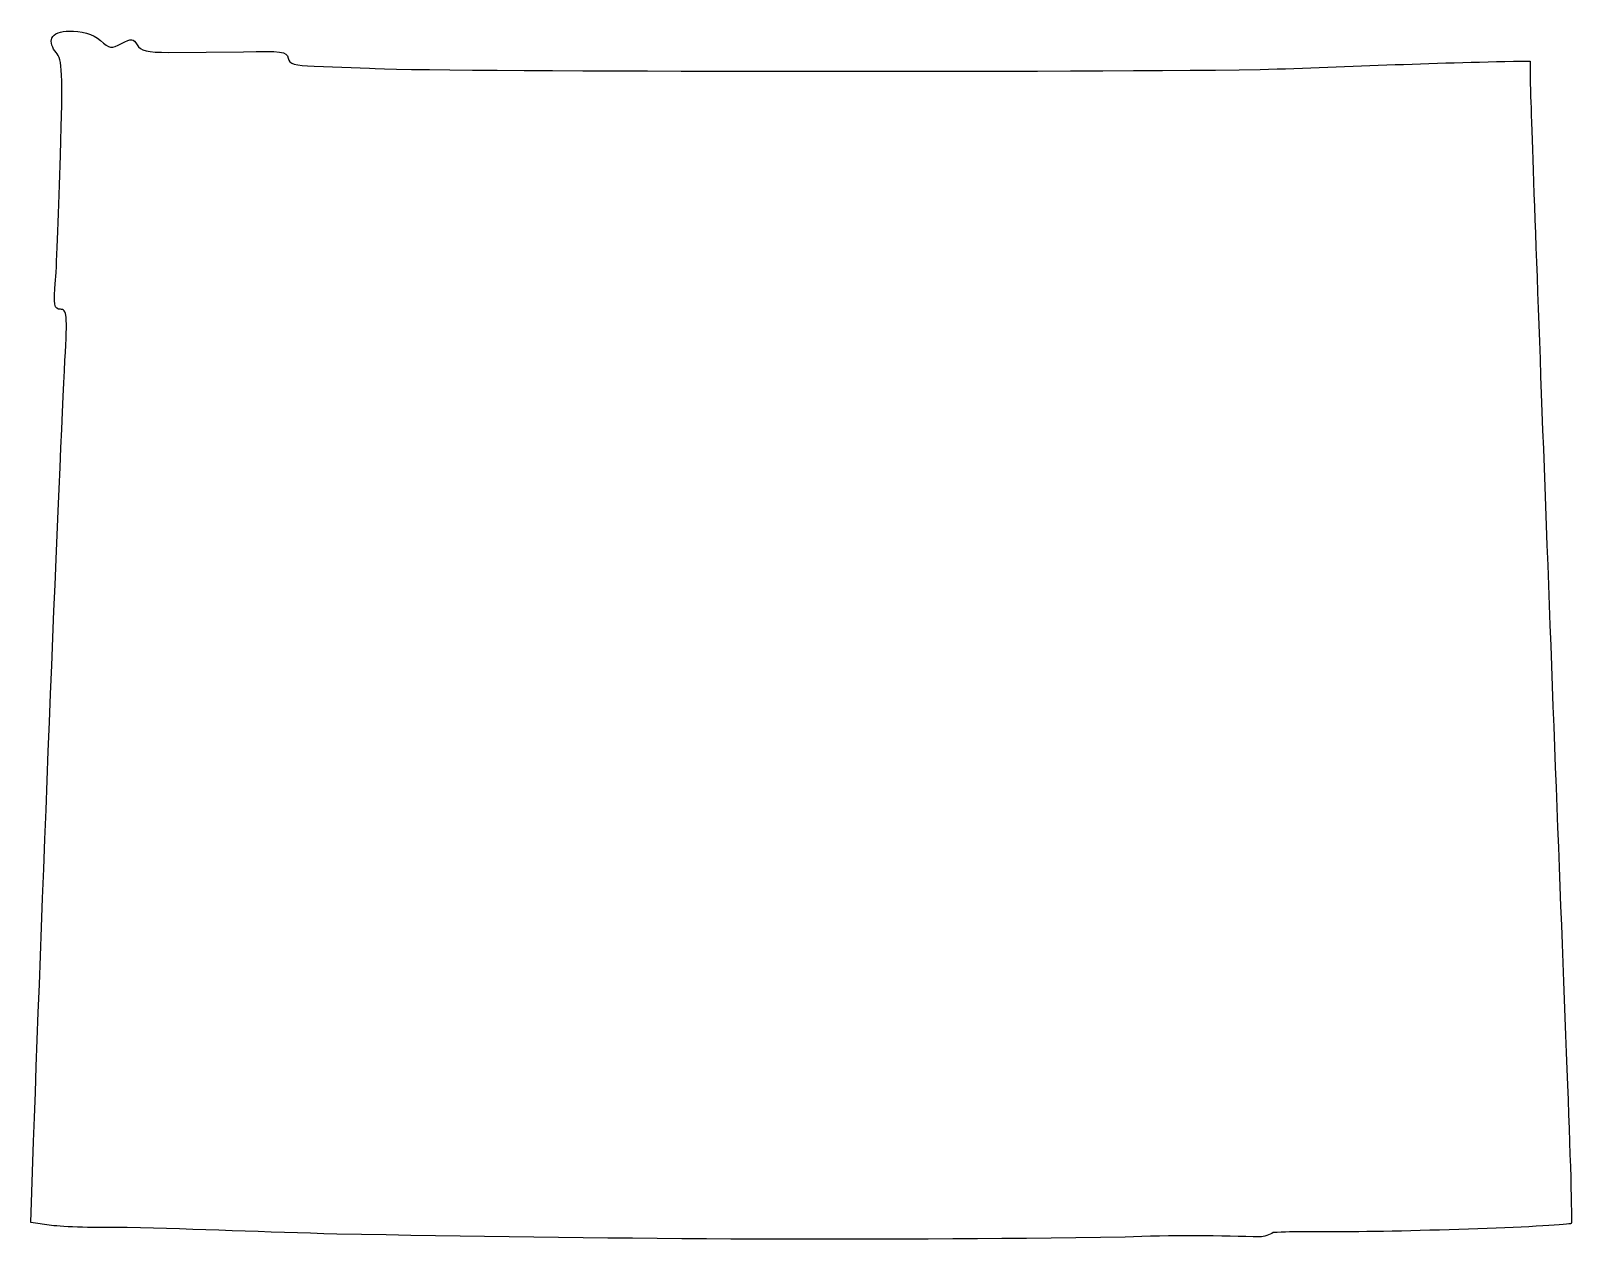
# Model space of a CAD drawing. Header units: centimetres. Extents: x -9.4 to 9.7, y -3.9 to 11.1.
import ezdxf

# ---------------------------------------------------------------- set-up
doc = ezdxf.new("R2010")
doc.units = ezdxf.units.CM
doc.header["$MEASUREMENT"] = 0
doc.layers.add('Layer 1', color=7, linetype='Continuous')

msp = doc.modelspace()

# ---------------------------------------------------------------- linework, layer by layer
at = {"layer": 'Layer 1'}
msp.add_open_spline([(-8.92171, 11.13021), (-9.02782, 11.12834), (-9.11732, 11.10032), (-9.13917, 11.04339), (-9.13917, 11.04339), (-9.15717, 10.99648), (-9.1332, 10.91511), (-9.08542, 10.86232), (-9.08542, 10.86232), (-9.00895, 10.77781), (-9.00195, 10.62512), (-9.03085, 9.58818), (-9.03085, 9.58818), (-9.04891, 8.94039), (-9.0769, 8.24649), (-9.09287, 8.04616), (-9.09287, 8.04616), (-9.11804, 7.73021), (-9.1099, 7.68236), (-9.03168, 7.68236), (-9.03168, 7.68236), (-8.95062, 7.68236), (-8.94497, 7.61819), (-8.97546, 7.04818), (-8.97546, 7.04818), (-9.0411, 5.821), (-9.25521, 0.49099), (-9.36406, -2.62978), (-9.36406, -2.62978), (-9.36406, -2.62978), (-9.39879, -3.63354), (-9.39879, -3.63354), (-9.39879, -3.63354), (-9.39879, -3.63354), (-9.14165, -3.66909), (-9.14165, -3.66909), (-9.14165, -3.66909), (-9.00018, -3.68848), (-8.5783, -3.69989), (-8.20403, -3.69473), (-8.20403, -3.69473), (-7.3383, -3.71501), (-6.47352, -3.75401), (-5.60781, -3.77575), (-5.60781, -3.77575), (-2.35196, -3.83871), (0.90279, -3.8642), (4.15945, -3.81462), (4.15945, -3.81462), (4.69484, -3.7854), (5.38862, -3.79979), (5.83211, -3.81048), (5.83211, -3.81048), (5.87663, -3.81048), (5.94965, -3.78633), (5.99417, -3.75756), (5.99417, -3.75756), (6.2572, -3.74159), (6.53533, -3.74735), (6.8028, -3.74764), (6.8028, -3.74764), (7.59115, -3.75247), (9.65297, -3.67863), (9.68594, -3.64429), (9.68594, -3.64429), (9.69706, -3.6327), (9.6729, -2.77309), (9.63219, -1.73433), (9.63219, -1.73433), (9.45901, 2.68517), (9.17739, 10.26548), (9.17744, 10.50182), (9.17744, 10.50182), (9.17744, 10.50182), (9.17744, 10.75814), (9.17744, 10.75814), (9.17744, 10.75814), (8.06164, 10.74331), (6.94745, 10.68837), (5.83211, 10.65313), (5.83211, 10.65313), (3.1946, 10.61717), (-4.65859, 10.6279), (-5.20349, 10.66801), (-5.20349, 10.66801), (-5.20349, 10.66801), (-5.88727, 10.69365), (-5.88727, 10.69365), (-5.88727, 10.69365), (-6.12788, 10.70149), (-6.19749, 10.72319), (-6.21139, 10.79535), (-6.21139, 10.79535), (-6.22687, 10.87575), (-6.29569, 10.88584), (-6.76288, 10.87224), (-6.76288, 10.87224), (-6.76288, 10.87224), (-7.68975, 10.86563), (-7.68975, 10.86563), (-7.68975, 10.86563), (-7.95636, 10.86563), (-8.04202, 10.88591), (-8.08249, 10.95823), (-8.08249, 10.95823), (-8.12841, 11.04028), (-8.15038, 11.04274), (-8.27431, 10.97642), (-8.27431, 10.97642), (-8.40015, 10.90907), (-8.42655, 10.91229), (-8.53559, 11.0128), (-8.53559, 11.0128), (-8.6212, 11.09172), (-8.7853, 11.13261), (-8.92171, 11.13021)], degree=3, knots=[0, 0, 0, 0, 0.03333333, 0.03333333, 0.03333333, 0.03333333, 0.06666667, 0.06666667, 0.06666667, 0.06666667, 0.1, 0.1, 0.1, 0.1, 0.13333333, 0.13333333, 0.13333333, 0.13333333, 0.16666667, 0.16666667, 0.16666667, 0.16666667, 0.2, 0.2, 0.2, 0.2, 0.23333333, 0.23333333, 0.23333333, 0.23333333, 0.26666667, 0.26666667, 0.26666667, 0.26666667, 0.3, 0.3, 0.3, 0.3, 0.33333333, 0.33333333, 0.33333333, 0.33333333, 0.36666667, 0.36666667, 0.36666667, 0.36666667, 0.4, 0.4, 0.4, 0.4, 0.43333333, 0.43333333, 0.43333333, 0.43333333, 0.46666667, 0.46666667, 0.46666667, 0.46666667, 0.5, 0.5, 0.5, 0.5, 0.53333333, 0.53333333, 0.53333333, 0.53333333, 0.56666667, 0.56666667, 0.56666667, 0.56666667, 0.6, 0.6, 0.6, 0.6, 0.63333333, 0.63333333, 0.63333333, 0.63333333, 0.66666667, 0.66666667, 0.66666667, 0.66666667, 0.7, 0.7, 0.7, 0.7, 0.73333333, 0.73333333, 0.73333333, 0.73333333, 0.76666667, 0.76666667, 0.76666667, 0.76666667, 0.8, 0.8, 0.8, 0.8, 0.83333333, 0.83333333, 0.83333333, 0.83333333, 0.86666667, 0.86666667, 0.86666667, 0.86666667, 0.9, 0.9, 0.9, 0.9, 0.93333333, 0.93333333, 0.93333333, 0.93333333, 1, 1, 1, 1], dxfattribs=at)

doc.saveas('drawing.dxf')
